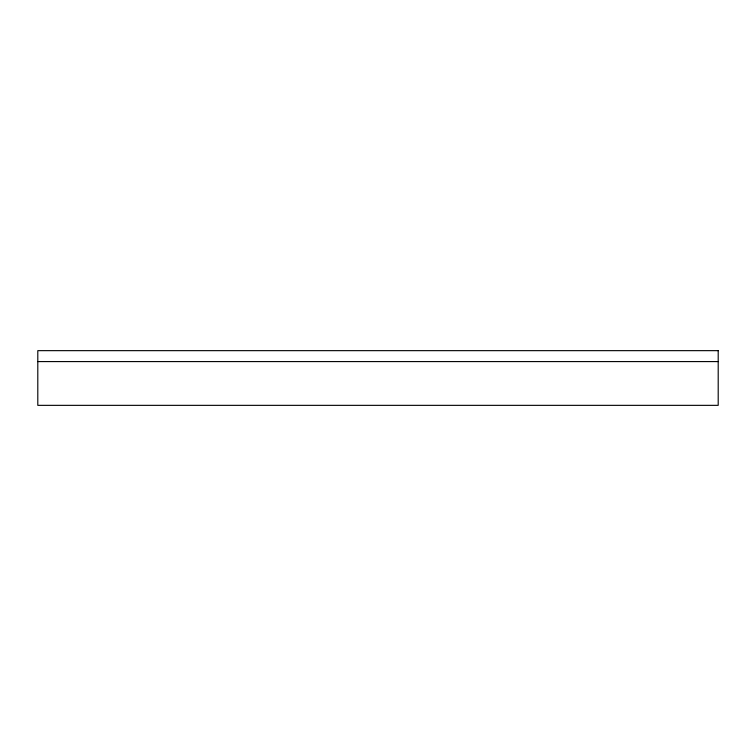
<?xml version="1.0" encoding="UTF-8"?>
<svg xmlns="http://www.w3.org/2000/svg" width="756" height="756" viewBox="0 0 756 756"><rect width="100%" height="100%" fill="white"/><g stroke="black" fill="none" stroke-linecap="round" stroke-linejoin="round"><path stroke-width="1.13" d="M37.8 361.585L718.2 361.585M718.2 350.652L37.8 350.652L37.8 405.348L718.2 405.348L718.2 350.652"/></g></svg>
